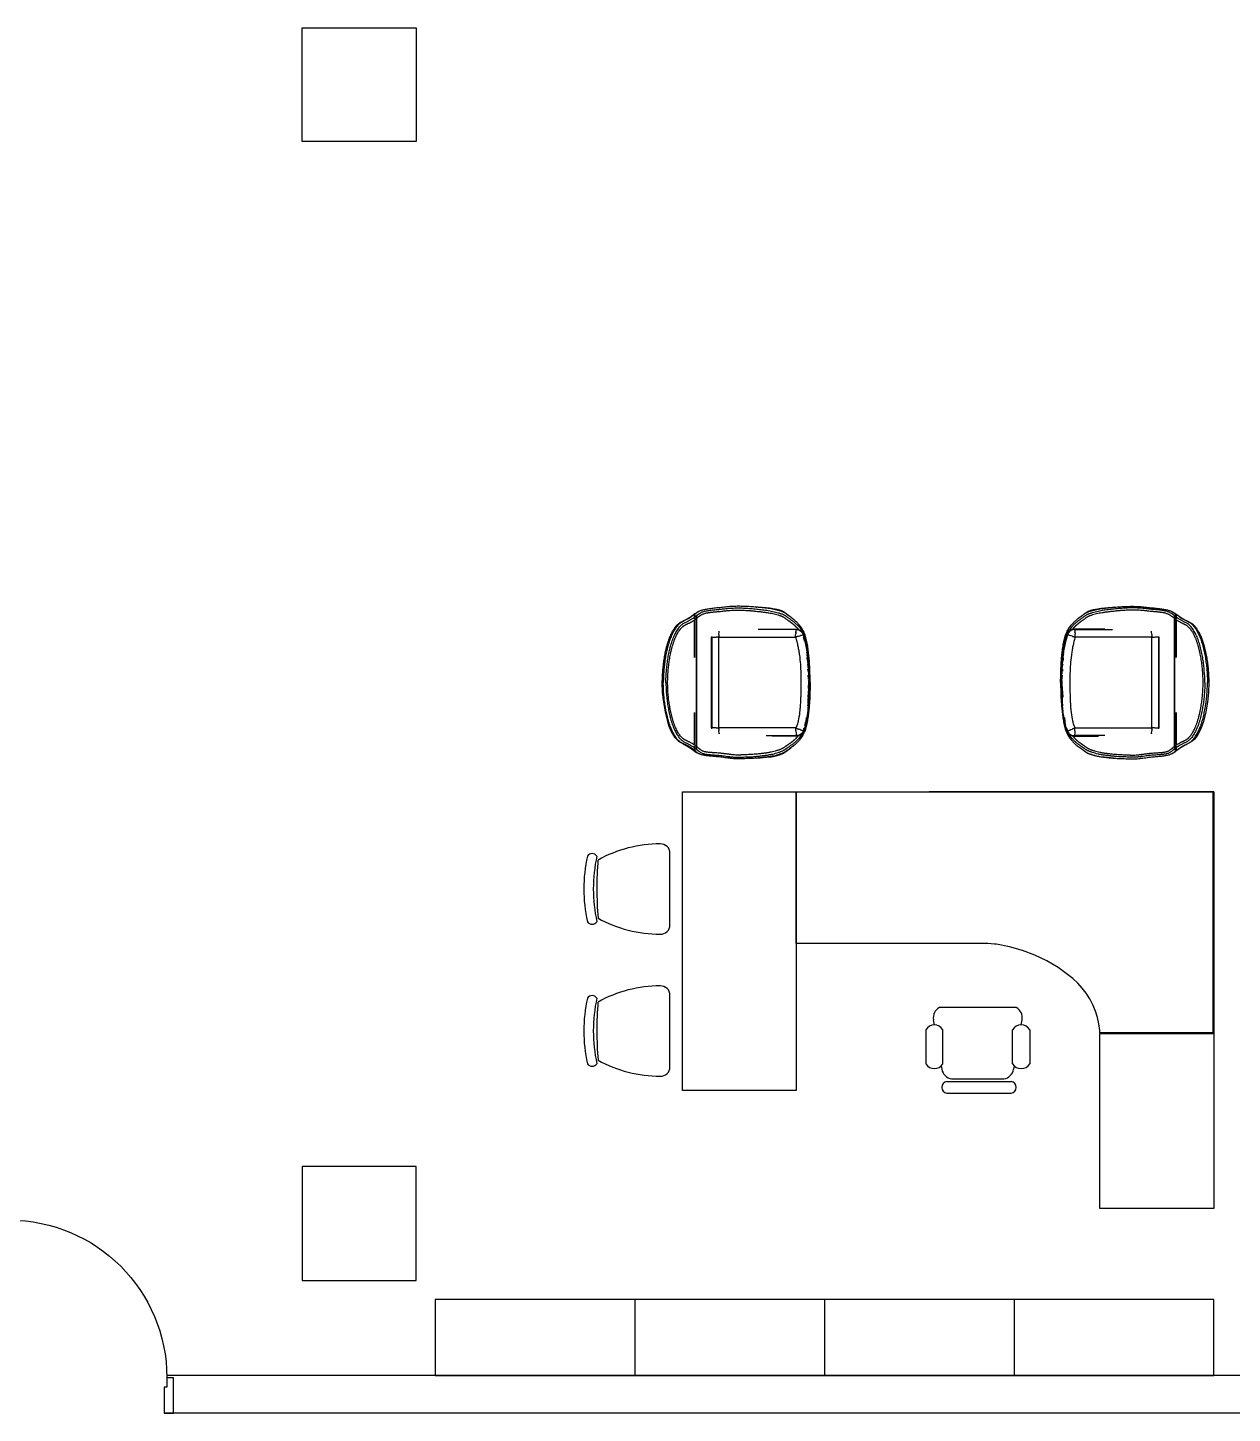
# Model space of a CAD drawing. Header units: inches. Extents: x 13.1 to 42, y 9.4 to 31.7.
# Drawn here: x 32.21 to 38.55, y 16.51 to 23.81 of the extents above; entities that cross this region are included whole.
import ezdxf

# ---------------------------------------------------------------- set-up
doc = ezdxf.new("R2010")
doc.units = ezdxf.units.IN
doc.header["$MEASUREMENT"] = 0
for name, color, linetype, lineweight in [('COLUMN', 7, 'Continuous', 25), ('I-FURN', 30, 'Continuous', 5), ('WALL', 4, 'Continuous', 30)]:
    doc.layers.add(name, color=color, linetype=linetype, lineweight=lineweight)
for name, color, linetype in [('DW', 5, 'Continuous'), ('furniture', 7, 'Continuous'), ('rasha door', 34, 'Continuous')]:
    doc.layers.add(name, color=color, linetype=linetype)
doc.layers.get('I-FURN').off()
doc.styles.add('ATTR', font='romans.shx', dxfattribs={"width": 0.8, "height": 0.72})

# ---------------------------------------------------------------- blocks, each defined once
blk = doc.blocks.new('D90-10')
at = {"layer": 'rasha door'}
for points in [[(-100, 0), (-100, -35), (-50, -35), (-50, -50), (87.5, -50), (87.5, 0)], [(-100, -85), (-930, -85), (-930, -35), (-100, -35)], [(-100, -900), (-100, -865), (-50, -865), (-50, -850), (87.5, -850), (87.5, -900)]]:
    blk.add_lwpolyline(points, close=True, dxfattribs=at)
blk.add_arc((-100, -35), 830, 180, 270, dxfattribs=at)
blk = doc.blocks.new('shefat')
at = {"layer": 'furniture'}
for p, q in [((5090.71, -1966.57, 1.4), (5090.71, -2116.57, 1.4)), ((5090.71, -1966.57, 1.4), (5233.21, -1966.57, 1.4)), ((5090.71, -2246.57, 1.4), (5090.71, -1967.07, 1.4)), ((5090.71, -1967.07, 1.4), (5217.71, -1967.07, 1.4)), ((5217.71, -1967.07, 1.4), (5217.71, -2026.59, 1.4)), ((5218.19, -1966.59, 1.4), (5310.3, -1966.59, 1.4)), ((5218.19, -2026.59, 1.4), (5218.19, -1966.59, 1.4)), ((5310.3, -1966.59, 1.4), (5310.3, -2026.59, 1.4)), ((5398.21, -1966.57, 1.4), (5358.21, -1966.57, 1.4)), ((5398.21, -1966.57, 1.4), (5358.21, -1966.57, 1.4)), ((5358.21, -1966.57, 1.4), (5358.21, -2376.84, 1.4)), ((5398.21, -1966.57, 1.4), (5398.21, -2376.84, 1.4)), ((5398.21, -2376.84, 1.4), (5398.21, -1966.57, 1.4)), ((5206.27, -2028.92, 1.4), (5203.02, -2030.25, 1.4)), ((5209.62, -2027.87, 1.4), (5206.27, -2028.92, 1.4)), ((5213.05, -2027.12, 1.4), (5209.62, -2027.87, 1.4)), ((5216.53, -2026.67, 1.4), (5213.05, -2027.12, 1.4)), ((5217.71, -2026.59, 1.4), (5216.53, -2026.67, 1.4)), ((5310.3, -2026.59, 1.4), (5218.19, -2026.59, 1.4)), ((5194.15, -2035.88, 1.4), (5191.55, -2038.25, 1.4)), ((5196.94, -2033.75, 1.4), (5194.15, -2035.88, 1.4)), ((5199.9, -2031.87, 1.4), (5196.94, -2033.75, 1.4)), ((5203.02, -2030.25, 1.4), (5199.9, -2031.87, 1.4)), ((5187.5, -2042.88, 1.4), (5183.42, -2048.57, 1.4)), ((5189.18, -2040.83, 1.4), (5187.5, -2042.88, 1.4)), ((5191.55, -2038.25, 1.4), (5189.18, -2040.83, 1.4)), ((5183.42, -2048.57, 1.4), (5179.84, -2054.58, 1.4)), ((5179.84, -2054.58, 1.4), (5176.8, -2060.89, 1.4)), ((5176.8, -2060.89, 1.4), (5174.32, -2067.44, 1.4)), ((5216.11, -2063.56, 1.4), (5234.11, -2063.56, 1.4)), ((5174.32, -2067.44, 1.4), (5172.42, -2074.18, 1.4)), ((5204.48, -2070.74, 1.4), (5204.48, -2111.14, 1.4)), ((5213.61, -2068.06, 1.4), (5210.84, -2067.61, 1.4)), ((5234.11, -2072.56, 1.4), (5216.11, -2072.56, 1.4)), ((5235.17, -2071.7, 1.4), (5236.98, -2072.02, 1.4)), ((5358.21, -2071.7, 1.4), (5398.21, -2071.7, 1.4)), ((5172.42, -2074.18, 1.4), (5171.12, -2081.05, 1.4)), ((5241.98, -2104.7, 1.4), (5241.98, -2077.17, 1.4)), ((5243.48, -2107.28, 1.4), (5243.48, -2073.31, 1.4)), ((5249.48, -2107.28, 1.4), (5249.48, -2073.31, 1.4)), ((5170.98, -2082.14, 1.4), (5170.72, -2085.63, 1.4)), ((5170.72, -2085.63, 1.4), (5170.72, -2186.57, 1.4)), ((5171.12, -2081.05, 1.4), (5170.98, -2082.14, 1.4)), ((5234.11, -2109.31, 1.4), (5216.11, -2109.31, 1.4)), ((5213.61, -2113.81, 1.4), (5210.84, -2114.26, 1.4)), ((5235.17, -2110.18, 1.4), (5236.98, -2109.85, 1.4)), ((5216.11, -2118.31, 1.4), (5234.11, -2118.31, 1.4)), ((5358.21, -2171.7, 1.4), (5398.21, -2171.7, 1.4)), ((5170.72, -2186.57, 1.4), (5090.71, -2186.57, 1.4)), ((5090.71, -2186.57, 1.4), (5248.21, -2186.57, 1.4)), ((5248.21, -2186.57, 1.4), (5248.21, -2246.57, 1.4)), ((5248.21, -2246.57, 1.4), (5090.71, -2246.57, 1.4)), ((5160.85, -2253.12, 1.4), (5123.17, -2253.12, 1.4)), ((5235.67, -2253.12, 1.4), (5197.99, -2253.12, 1.4)), ((5358.21, -2271.7, 1.4), (5398.21, -2271.7, 1.4)), ((5358.21, -2376.84, 1.4), (5398.21, -2376.84, 1.4))]:
    blk.add_line(p, q, dxfattribs=at)
for centre, radius, start, end in [((5218.91, -2068.06, 1.4), 5.3, 121.8879, 238.1121), ((5231.31, -2068.06, 1.4), 5.3, 301.89533, 58.1047), ((5209.68, -2073.29, 1.4), 5.8, 78.4473, 153.8516), ((5235.97, -2078, 1.4), 6.07, 7.92188, 80.4409), ((5246.48, -2073.77, 1.4), 3.04, 8.77222, 171.2278), ((5218.91, -2113.81, 1.4), 5.3, 121.8879, 238.1121), ((5231.31, -2113.81, 1.4), 5.3, 301.89533, 58.1047), ((5235.97, -2103.87, 1.4), 6.07, 279.55985, 352.07782), ((5246.48, -2106.81, 1.4), 3.04, 188.7714, 351.22861), ((5209.68, -2108.58, 1.4), 5.8, 206.1484, 281.55275), ((5123.11, -2258.01, 1.4), 4.89, 89.252, 182.18676), ((5160.91, -2258.01, 1.4), 4.89, 357.8136, 90.748), ((5197.93, -2258.01, 1.4), 4.89, 89.252, 182.18676), ((5235.73, -2258.01, 1.4), 4.89, 357.8136, 90.748), ((5185.41, -2258.34, 1.4), 67.19, 179.8781, 209.10602), ((5098.6, -2258.34, 1.4), 67.19, 330.9069, 0.1216), ((5260.23, -2258.34, 1.4), 67.19, 179.8781, 209.10602), ((5173.43, -2258.34, 1.4), 67.19, 330.9069, 0.1216), ((5126.37, -2294.13, 1.4), 3.03, 124.2902, 235.70977), ((5141.93, -2213.08, 1.4), 80.43, 257.60212, 282.3979), ((5141.93, -2102.06, 1.4), 189.58, 265.39395, 274.65475), ((5157.5, -2294.13, 1.4), 3.03, 304.2916, 55.7084), ((5201.19, -2294.13, 1.4), 3.03, 124.2902, 235.70977), ((5216.75, -2213.08, 1.4), 80.43, 257.60212, 282.3979), ((5216.75, -2102.06, 1.4), 189.58, 265.39395, 274.65475), ((5232.32, -2294.13, 1.4), 3.03, 304.2916, 55.7084), ((5141.93, -2218.08, 1.4), 80.43, 257.60212, 282.3979), ((5216.75, -2218.08, 1.4), 80.43, 257.60212, 282.3979)]:
    blk.add_arc(centre, radius, start, end, dxfattribs=at)
at = {"layer": 'furniture', "style": 'ATTR', "width": 0.8, "flags": 9}
for p, height, rotation in [((5249.48, -2090.29, 1.4), 0.011, 270), ((5142.01, -2272.32, 1.4), 0.0104, 180), ((5216.83, -2272.32, 1.4), 0.0104, 180)]:
    blk.add_attdef('ESTCODE', p, '', height=height, rotation=rotation, dxfattribs=at)
blk = doc.blocks.new('Icons-of-Denmark_Smile-Lounge-High-back-Wood-legs - Default-V135-L01 Furniture Layout')
at = {"layer": 'furniture'}
for p, q in [((12.5, 448.9), (64.5, 447.1)), ((64.5, 447.1), (116.3, 441.7)), ((116.3, 441.7), (167.6, 432.9)), ((167.6, 432.9), (217.9, 420.5)), ((217.9, 420.5), (241.7, 412.5)), ((241.7, 412.5), (263.7, 403.3)), ((263.7, 403.3), (283.2, 393.1)), ((283.2, 393.1), (300, 382.4)), ((300, 382.4), (313.3, 371.4)), ((313.3, 371.4), (322.7, 360.6)), ((322.7, 360.6), (334.2, 339.7)), ((334.2, 339.7), (356.4, 299.8)), ((356.4, 299.8), (381.1, 266.7)), ((-361.4, 254.6), (-357, 263.4)), ((-332.1, 277.2), (-343.4, 277.2)), ((-343.4, 277.2), (-332.1, 277.2)), ((-343.4, 267.9), (-332.1, 267.9)), ((-332.1, 267.9), (-343.4, 267.9)), ((-323.1, 277.2), (-332.1, 277.2)), ((-332.1, 277.2), (-323.1, 277.2)), ((-332.1, 267.9), (-323.1, 267.9)), ((-323.1, 267.9), (-332.1, 267.9)), ((-323.1, 267.9), (-319.9, 267.9)), ((-319.9, 267.9), (-323.1, 267.9)), ((-319.9, 267.9), (-315.9, 267.9)), ((-315.9, 267.9), (-319.9, 267.9)), ((-310, 277.2), (-315.9, 277.2)), ((-315.9, 277.2), (-310, 277.2)), ((-315.9, 267.9), (-310, 267.9)), ((-310, 267.9), (-315.9, 267.9)), ((-277.1, 277.2), (-310, 277.2)), ((-310, 277.2), (-277.1, 277.2)), ((-310, 267.9), (-277.1, 267.9)), ((-277.1, 267.9), (-310, 267.9)), ((-242.3, 277.2), (-277.1, 277.2)), ((-277.1, 277.2), (-242.3, 277.2)), ((-277.1, 267.9), (-242.3, 267.9)), ((-242.3, 267.9), (-277.1, 267.9)), ((-203.4, 277.2), (-242.3, 277.2)), ((-242.3, 277.2), (-203.4, 277.2)), ((-242.3, 267.9), (-203.4, 267.9)), ((-203.4, 267.9), (-242.3, 267.9)), ((-159.9, 277.2), (-203.4, 277.2)), ((-203.4, 277.2), (-159.9, 277.2)), ((-203.4, 267.9), (-159.9, 267.9)), ((-159.9, 267.9), (-203.4, 267.9)), ((-136.4, 277.2), (-159.9, 277.2)), ((-159.9, 277.2), (-136.4, 277.2)), ((-159.9, 267.9), (-136.4, 267.9)), ((-136.4, 267.9), (-159.9, 267.9)), ((-119.1, 277.2), (-136.4, 277.2)), ((-136.4, 277.2), (-119.1, 277.2)), ((-136.4, 267.9), (-111.5, 267.9)), ((-111.5, 267.9), (-136.4, 267.9)), ((-111.5, 267.9), (-84.3, 267.9)), ((-84.3, 267.9), (-111.5, 267.9)), ((-84.3, 267.9), (-54.1, 267.9)), ((-54.1, 267.9), (-84.3, 267.9)), ((-54.1, 267.9), (-21.6, 267.9)), ((-21.6, 267.9), (-54.1, 267.9)), ((-21.6, 267.9), (11.7, 267.9)), ((11.7, 267.9), (-21.6, 267.9)), ((11.7, 267.9), (44.7, 267.9)), ((44.7, 267.9), (11.7, 267.9)), ((44.7, 267.9), (76.5, 267.9)), ((76.5, 267.9), (44.7, 267.9)), ((76.5, 267.9), (106.7, 267.9)), ((106.7, 267.9), (76.5, 267.9)), ((106.7, 267.9), (134.8, 267.9)), ((134.8, 267.9), (106.7, 267.9)), ((134.8, 267.9), (160.5, 267.9)), ((160.5, 267.9), (134.8, 267.9)), ((160.5, 267.9), (184, 267.9)), ((184, 267.9), (160.5, 267.9)), ((184, 277.2), (169.8, 277.2)), ((169.8, 277.2), (184, 277.2)), ((227.7, 277.2), (184, 277.2)), ((184, 277.2), (227.7, 277.2)), ((184, 267.9), (227.7, 267.9)), ((227.7, 267.9), (184, 267.9)), ((267.6, 277.2), (227.7, 277.2)), ((227.7, 277.2), (267.6, 277.2)), ((227.7, 267.9), (267.6, 267.9)), ((267.6, 267.9), (227.7, 267.9)), ((302.5, 277.2), (267.6, 277.2)), ((267.6, 277.2), (302.5, 277.2)), ((267.6, 267.9), (302.5, 267.9)), ((302.5, 267.9), (267.6, 267.9)), ((334.6, 277.2), (302.5, 277.2)), ((302.5, 277.2), (334.6, 277.2)), ((302.5, 267.9), (334.6, 267.9)), ((334.6, 267.9), (302.5, 267.9)), ((337.3, 277.2), (334.6, 277.2)), ((334.6, 277.2), (337.3, 277.2)), ((334.6, 267.9), (337.3, 267.9)), ((337.3, 267.9), (334.6, 267.9)), ((339.6, 277.2), (337.3, 277.2)), ((337.3, 277.2), (339.6, 277.2)), ((337.3, 267.9), (341.3, 267.9)), ((341.3, 267.9), (337.3, 267.9)), ((341.3, 267.9), (348.4, 267.9)), ((348.4, 267.9), (341.3, 267.9)), ((356.5, 277.2), (348.4, 277.2)), ((348.4, 277.2), (356.5, 277.2)), ((348.4, 267.9), (356.5, 267.9)), ((356.5, 267.9), (348.4, 267.9)), ((368.1, 277.2), (356.5, 277.2)), ((356.5, 277.2), (368.1, 277.2)), ((356.5, 267.9), (368.1, 267.9)), ((368.1, 267.9), (356.5, 267.9)), ((381.1, 266.7), (386.3, 256.7)), ((384.6, 260.2), (388.6, 252)), ((-254.3, 148), (-258.1, 147.7)), ((-241.3, 148.7), (-254.3, 148)), ((-226, 149), (-231.9, 148.9)), ((252.1, 187.6), (-226, 187.6)), ((-226, 185.4), (-226, 187.6)), ((252.1, 185.8), (-226, 185.8)), ((-157.7, 149), (-226, 149)), ((-226, 149), (-226, 81.6)), ((-89.4, 149), (-157.7, 149)), ((-21.1, 149), (-89.4, 149)), ((47.2, 149), (-21.1, 149)), ((115.5, 149), (47.2, 149)), ((183.8, 149), (115.5, 149)), ((252.1, 149), (183.8, 149)), ((252.1, 185.4), (252.1, 186.3)), ((257.9, 148.9), (252.1, 149)), ((252.1, 81.4), (252.1, 149)), ((280.3, 148), (267.4, 148.7)), ((283.2, 147.8), (280.4, 148)), ((-226, 81.6), (-226, 14.2)), ((252.1, 13.8), (252.1, 81.4)), ((-226, 14.2), (-226, -53.1)), ((252.1, -53.8), (252.1, 13.8)), ((-384.2, -49.5), (-384.1, -51.1)), ((-226, -53.1), (-226, -120.5)), ((252.1, -121.4), (252.1, -53.8)), ((410.7, -50.8), (406.5, -102)), ((410.1, -59.3), (410.2, -57.7)), ((-268.4, -99.3), (-268.4, -258.8)), ((-226, -120.5), (-226, -187.9)), ((252.1, -189), (252.1, -121.4)), ((294.5, -260.2), (294.5, -132.1)), ((403.6, -127.5), (398.7, -152.2)), ((406.5, -102), (403.6, -127.5)), ((-226, -187.9), (-226, -255.2)), ((252.1, -256.6), (252.1, -189)), ((370.1, -211.4), (356.8, -230)), ((384.6, -191.8), (370.1, -211.4)), ((388.6, -184.4), (384.6, -191.8)), ((392.3, -174.8), (388.6, -184.4)), ((398.7, -152.2), (392.3, -174.8)), ((-329.3, -233.2), (-322.8, -241.5)), ((-268.4, -258.8), (-267.6, -267)), ((-267.6, -267), (-265.2, -274.9)), ((-266, -258.3), (-266, -258.8)), ((-266, -258.3), (-264.8, -268)), ((-265.2, -274.9), (-261.3, -282.1)), ((-264.8, -268), (-261.2, -277.2)), ((-263, -257.1), (-254.4, -256.1)), ((-261.2, -278.2), (-262.3, -276.1)), ((-261.3, -282.1), (-256.1, -288.5)), ((-261.2, -277.2), (-255.4, -285.4)), ((-259.6, -280.9), (-261.2, -278.2)), ((-255.4, -286.3), (-257.7, -283.6)), ((-256.1, -288.5), (-249.7, -293.8)), ((-255.4, -285.4), (-247.7, -291.8)), ((-247.7, -292.7), (-255.4, -286.3)), ((-254.4, -256.1), (-241.4, -255.5)), ((-247.7, -291.8), (-239, -296)), ((267.4, -256.9), (280.4, -257.5)), ((268, -296.3), (279.7, -288.6)), ((273.7, -296.5), (280.4, -291.6)), ((280.4, -257.5), (289, -258.5)), ((280.4, -291.6), (286, -285.6)), ((280.7, -287.6), (289.1, -274.8)), ((281.7, -287.5), (280.7, -288.6)), ((286, -285.6), (290.3, -278.5)), ((289.1, -274.8), (292.1, -259.7)), ((290.3, -278.5), (293.1, -270.8)), ((292.1, -260.2), (292.1, -259.7)), ((293.1, -270.8), (294.2, -264.8)), ((294.2, -264.8), (294.5, -260.2)), ((346, -244.4), (352.1, -236.5)), ((356.8, -230), (354.8, -232.3)), ((-249.7, -293.8), (-242.5, -297.7)), ((-239, -297), (-247.7, -292.7)), ((-242.5, -297.7), (-226.7, -302.7)), ((-200.1, -306.9), (-239, -296.5)), ((-239, -296.5), (-194, -308.2)), ((-226.4, -301), (-238.9, -297.1)), ((-233.7, -295), (-237.8, -293.6)), ((-215.2, -300.9), (-226.8, -297.2)), ((-226.7, -302.7), (-183.5, -312.8)), ((-156.9, -315.8), (-226.4, -301)), ((-205.8, -302.7), (-215.2, -300.9)), ((-196.5, -307.7), (-200.1, -306.9)), ((-194, -308.2), (-153.5, -315.7)), ((-160.5, -314.6), (-192.2, -308.6)), ((-183.5, -312.8), (-116, -323.1)), ((-153, -315.8), (-160.5, -314.6)), ((-2.3, -327), (-156.9, -315.8)), ((-153.1, -315.8), (-148, -316.6)), ((-148, -316.6), (-119.9, -320.3)), ((-144.6, -314.7), (-147.8, -314.1)), ((-141.8, -314.9), (-144.6, -314.7)), ((-120.5, -320.2), (-143.4, -317.2)), ((-128.6, -315.7), (-135.7, -315.2)), ((-117.9, -320.5), (-109.8, -321.4)), ((-102.7, -317.3), (-117.6, -316.4)), ((-109.8, -321.4), (-116.2, -320.7)), ((-116, -323.1), (-42.5, -328.1)), ((-109.8, -321.4), (-101.6, -322.2)), ((-94.7, -322.8), (-55.2, -325.3)), ((-80.4, -323.9), (-92.2, -323)), ((-78.7, -318.8), (-81.8, -318.6)), ((-64.5, -324.8), (-80.4, -323.9)), ((-48, -320.7), (-57.7, -320.1)), ((-55.2, -325.3), (-8.9, -326.4)), ((-40.1, -325.8), (-47.3, -325.6)), ((-42.5, -328.1), (46.7, -328.5)), ((-16.6, -326.3), (-40.1, -325.8)), ((-7.8, -323.2), (-25.4, -322.1)), ((-8.9, -326.4), (41.3, -326.2)), ((-5, -323.4), (-6.5, -323.3)), ((-2.3, -326.5), (-6.1, -326.4)), ((-2.3, -327), (89.2, -319.7)), ((-2.3, -326.5), (26.8, -326.3)), ((-2.3, -326.9), (-2.3, -326.5)), ((5.4, -324.1), (2.7, -323.9)), ((44, -323.3), (5.4, -324.1)), ((27.6, -326.3), (29.7, -326.3)), ((41.3, -326.2), (84.8, -325.3)), ((41.9, -326.2), (48.6, -326.1)), ((46.7, -328.5), (191.6, -319.7)), ((48.6, -326.1), (66.9, -325.8)), ((112.5, -321.9), (76.6, -322.6)), ((84.8, -325.3), (112.3, -324.3)), ((87.1, -325.3), (90.4, -325.2)), ((90.4, -325.2), (112.5, -324.3)), ((123.8, -321.1), (112.5, -321.9)), ((114.8, -324.2), (119.4, -323.9)), ((115, -324.2), (131.4, -323.3)), ((134.8, -320.3), (127.2, -320.8)), ((131.4, -323.3), (158.1, -321.3)), ((132.1, -323.2), (135.7, -323)), ((135.7, -323), (146.6, -322.2)), ((149.3, -322), (165, -320.6)), ((158.4, -321.3), (164.9, -320.6)), ((169.7, -320.1), (174.4, -319.6)), ((169.9, -320.1), (177.7, -319.2)), ((178.9, -319.1), (194.1, -316.9)), ((179.2, -319), (180.6, -318.8)), ((180.6, -318.8), (222.1, -311.5)), ((191.6, -319.7), (245.2, -307.7)), ((196.5, -311.1), (239.2, -307.6)), ((202, -312.6), (197.5, -313.3)), ((213.9, -310.6), (206.6, -311.8)), ((207.8, -314.5), (223.7, -311.2)), ((238.8, -304), (220.1, -309.5)), ((224.3, -311), (232.9, -308.8)), ((225.1, -310.8), (233.3, -308.7)), ((239.2, -307.6), (267.9, -297.4)), ((245.2, -307.7), (265.1, -300.6)), ((256.9, -298.7), (251.4, -300.3)), ((257.1, -301.1), (265.8, -297.7)), ((257.3, -301.1), (265.8, -297.7)), ((267.3, -294.2), (258.9, -297.9)), ((265.1, -300.6), (273.7, -296.5))]:
    blk.add_line(p, q, dxfattribs=at)
for centre, major_axis, ratio, start_param, end_param in [((-226, 145.9), (-40, 0), 0.996996, 4.712389, 4.826445), ((252.1, 145.9), (40, 0), 0.996996, 1.45674, 1.570796), ((-266, -258.8), (2.35, 0), 0.077447, 1.570796, 3.141593), ((-266, -258.8), (2.35, 0), 0.077447, 3.534292, 4.712389), ((252.1, -260.2), (40, 0), 0.996996, 5.602588, 5.809114), ((252.1, -260.2), (40, 0), 0.996996, 5.602588, 5.809114), ((252.1, -260.2), (-40, 0), 0.996996, 2.978645, 3.141593), ((252.1, -260.2), (40, 0), 0.996996, 6.120238, 6.283185), ((292.1, -260.2), (-2.35, 0), 0.077447, 3.534292, 4.712389), ((-226, -258.8), (40, 0), 0.996996, 4.256785, 4.383436), ((-226, -258.8), (40, 0), 0.996996, 4.256785, 4.383436), ((13.6, -30.9), (-679.5, 0.8), 0.439049, 1.568338, 1.570697), ((252.1, -260.2), (40, 0), 0.996996, 5.153052, 5.215481), ((252.1, -260.2), (40, 0), 0.996996, 5.153052, 5.215481)]:
    blk.add_ellipse(centre, major_axis=major_axis, ratio=ratio, start_param=start_param, end_param=end_param, dxfattribs=at)
for points, knots in [([(13.2, -331.5), (2.8, -331.5), (-17.9, -331.3), (-48.9, -330.6), (-79.9, -329.1), (-110.8, -327), (-141.6, -324), (-167.1, -320.7), (-187.4, -317.5), (-202.4, -314.8), (-217.2, -311.6), (-231.7, -307.6), (-245.5, -302.6), (-258.3, -296.8), (-270, -290.2), (-283.8, -281), (-297.5, -269.3), (-308, -258.4), (-315.1, -250.6), (-320.1, -244.9), (-324.6, -239.2), (-328.8, -233.5), (-333, -227.8), (-336.3, -223), (-339, -219.1), (-341.1, -216.3), (-343.2, -213.5), (-346, -209.9), (-349, -206.1), (-352.1, -201.7), (-354.5, -197.9), (-357, -193.4), (-359.3, -188.1), (-361.5, -182.3), (-364.3, -173.9), (-367.6, -162.3), (-371.3, -147.7), (-374.3, -132.7), (-376.7, -117.6), (-378.8, -102.4), (-380.6, -86.9), (-382.3, -71.2), (-383.7, -55.5), (-385, -40.1), (-386.2, -24.7), (-387.3, -9.2), (-388.3, 11.4), (-388.9, 32.1), (-388.9, 52.7), (-388.4, 73.4), (-387.1, 94), (-385.3, 114.5), (-383.5, 129.8), (-381.6, 144.9), (-380.1, 159.4), (-378.7, 173.5), (-377.3, 186.9), (-375.6, 199.5), (-373.8, 211.1), (-371.8, 221.7), (-369.7, 231.2), (-367.4, 239.7), (-364.8, 247.3), (-361.8, 254), (-357.5, 262.1), (-351.5, 271), (-345.2, 279.1), (-340.1, 285.7), (-335, 292.5), (-330.2, 299.7), (-325.5, 307.5), (-322.1, 313.6), (-318.7, 319.8), (-315.4, 326.1), (-312.2, 332.4), (-309.1, 338.5), (-306.1, 344.6), (-303.1, 349.8), (-300, 354.1), (-296.4, 358.4), (-291.1, 363.9), (-283.4, 370.6), (-271.6, 379.3), (-257.6, 387.8), (-241.7, 395.8), (-229, 401.4), (-215.5, 406.7), (-201.2, 411.5), (-186.5, 415.9), (-166.8, 421.2), (-141.6, 426.9), (-111.1, 432.3), (-80.4, 436.5), (-49.5, 439.6), (-18.6, 441.5), (2.1, 441.9), (12.5, 441.9)], [0, 0, 0, 0, 0.018519, 0.037037, 0.055556, 0.074074, 0.092593, 0.111111, 0.12037, 0.12963, 0.138889, 0.148148, 0.157407, 0.166667, 0.175926, 0.185185, 0.203704, 0.222222, 0.231481, 0.240741, 0.25, 0.259259, 0.268519, 0.277778, 0.282407, 0.287037, 0.291667, 0.296296, 0.305556, 0.310185, 0.314815, 0.319444, 0.324074, 0.328704, 0.333333, 0.342593, 0.351852, 0.361111, 0.37037, 0.37963, 0.388889, 0.398148, 0.407407, 0.416667, 0.425926, 0.435185, 0.444444, 0.462963, 0.472222, 0.481481, 0.5, 0.509259, 0.518519, 0.527778, 0.537037, 0.546296, 0.555556, 0.564815, 0.574074, 0.583333, 0.592593, 0.601852, 0.611111, 0.62037, 0.62963, 0.648148, 0.666667, 0.675926, 0.685185, 0.703704, 0.712963, 0.722222, 0.731481, 0.740741, 0.75, 0.759259, 0.768519, 0.777778, 0.782407, 0.787037, 0.796296, 0.805556, 0.814815, 0.833333, 0.842593, 0.851852, 0.861111, 0.87037, 0.87963, 0.888889, 0.907407, 0.925926, 0.944444, 0.962963, 0.981481, 1, 1, 1, 1]), ([(-359.8, 257.3), (-358.9, 259.6), (-356.9, 263.9), (-352.5, 271.7), (-346.7, 280.5), (-340.6, 288.7), (-335.7, 295.2), (-332.1, 300.3), (-328.5, 305.6), (-323.8, 313), (-319.4, 320.9), (-315, 329), (-311.8, 335.2), (-309.2, 340.3), (-307.3, 343.9), (-306.3, 345.9), (-305.5, 347.5), (-304.7, 349), (-303.7, 351), (-302.4, 353.5), (-301, 356), (-299.8, 358.1), (-298.7, 359.6), (-297.5, 361.2), (-295.9, 363.3), (-293.7, 366), (-290.8, 369.2), (-287.5, 372.4), (-283.9, 375.6), (-279.9, 378.9), (-275.6, 382.2), (-271.1, 385.4), (-266.3, 388.5), (-261.2, 391.7), (-255.8, 394.8), (-248.4, 398.8), (-238.5, 403.6), (-228, 408.3), (-219.2, 411.7), (-212.3, 414.2), (-205.3, 416.7), (-198.3, 419), (-191.1, 421.2), (-183.9, 423.2), (-176.5, 425.2), (-169.1, 427.1), (-161.8, 428.9), (-154.3, 430.6), (-146.9, 432.3), (-136.9, 434.3), (-124.4, 436.7), (-104.3, 440.1), (-79.1, 443.5), (-48.7, 446.6), (-18.1, 448.4), (2.3, 448.9), (12.5, 448.9)], [0.6181818, 0.6181818, 0.6181818, 0.6181818, 0.6272727, 0.6363636, 0.6545455, 0.6727273, 0.6818182, 0.6909091, 0.7, 0.7090909, 0.7272727, 0.7363636, 0.7454545, 0.7545455, 0.7590909, 0.7613636, 0.7636364, 0.7659091, 0.7681818, 0.7727273, 0.7772727, 0.7795455, 0.7818182, 0.7840909, 0.7863636, 0.7909091, 0.7954545, 0.8, 0.8045455, 0.8090909, 0.8136364, 0.8181818, 0.8227273, 0.8272727, 0.8318182, 0.8363636, 0.8454545, 0.8545455, 0.8590909, 0.8636364, 0.8681818, 0.8727273, 0.8772727, 0.8818182, 0.8863636, 0.8909091, 0.8954545, 0.9, 0.9045455, 0.9090909, 0.9181818, 0.9272727, 0.9454545, 0.9636364, 0.9818182, 1, 1, 1, 1]), ([(18.4, -331.5), (38.6, -331.5), (69, -330.9), (109.4, -329), (139.6, -326.7), (164.7, -324), (184.7, -321.5), (199.6, -319.4), (214.5, -317.2), (234.2, -313.7), (258.2, -307.7), (280.1, -298.6), (295.3, -290.1), (305.3, -283.3), (314.2, -276.4), (322, -269.7), (328.8, -263.2), (334.9, -257.1), (340.3, -251.3), (346.7, -243.8), (352.1, -236), (357.2, -228.6), (361, -223.3), (364.8, -217.9), (368.8, -212.3), (372.3, -207.5), (375.4, -203.7), (377.8, -200.5), (380.3, -196.6), (382.8, -191.9), (385.2, -186.5), (387.5, -180.6), (389.7, -174.4), (392.7, -165.6), (396.1, -153.8), (399.2, -141.8), (401.3, -132), (402.7, -124.4), (403.9, -116.8), (404.9, -109.4), (405.7, -101.9), (406.5, -94.3), (407.3, -86.7), (408.1, -79.2), (408.9, -71.7), (409.9, -61.6), (411, -49), (412.2, -33.9), (413, -18.9), (413.4, -3.9), (413.8, 11.6), (414.3, 26.8), (415, 41.7), (415, 56.9), (413.9, 72.1), (412.5, 84.8), (411.3, 94.9), (410.1, 104.8), (408.6, 117.2), (406.7, 132.1), (404.7, 146.7), (403.3, 160.9), (402.2, 174.6), (401.1, 187.8), (400, 198.3), (399.2, 206.3), (398.5, 212), (397.7, 217.5), (396.6, 224.5), (395.2, 232.6), (393.1, 241), (390.5, 248.2), (387.4, 254.6), (384.1, 260.2), (379.4, 266.9), (373.2, 274.6), (365.4, 283.7), (358, 293.7), (351.1, 305), (344.4, 317.1), (338.3, 329.6), (333.6, 339.8), (329, 348), (324.7, 354.2), (319.3, 360.5), (312.5, 367), (304.5, 373.4), (295.3, 379.8), (285.1, 386), (274, 392), (262, 397.7), (249.2, 403.2), (238, 407.4), (228.8, 410.5), (219.5, 413.5), (207.4, 417), (192.8, 420.7), (178, 424.1), (158.3, 428.1), (133.4, 432.6), (103.3, 436.8), (73.1, 439.7), (42.8, 441.5), (22.6, 441.9), (12.5, 441.9)], [0, 0, 0, 0, 0.036364, 0.054545, 0.072727, 0.090909, 0.1, 0.109091, 0.118182, 0.127273, 0.145455, 0.163636, 0.172727, 0.181818, 0.190909, 0.2, 0.209091, 0.218182, 0.227273, 0.236364, 0.254545, 0.263636, 0.272727, 0.281818, 0.290909, 0.3, 0.304545, 0.309091, 0.313636, 0.318182, 0.322727, 0.327273, 0.331818, 0.336364, 0.345455, 0.354545, 0.359091, 0.363636, 0.368182, 0.372727, 0.377273, 0.381818, 0.386364, 0.390909, 0.395455, 0.4, 0.409091, 0.418182, 0.427273, 0.436364, 0.445455, 0.454545, 0.463636, 0.472727, 0.481818, 0.490909, 0.495455, 0.5, 0.509091, 0.518182, 0.527273, 0.536364, 0.545455, 0.554545, 0.563636, 0.568182, 0.572727, 0.577273, 0.581818, 0.590909, 0.6, 0.609091, 0.618182, 0.627273, 0.636364, 0.654545, 0.672727, 0.690909, 0.709091, 0.727273, 0.745455, 0.763636, 0.772727, 0.781818, 0.790909, 0.8, 0.809091, 0.818182, 0.827273, 0.836364, 0.845455, 0.854545, 0.863636, 0.868182, 0.872727, 0.881818, 0.890909, 0.9, 0.909091, 0.927273, 0.945455, 0.963636, 0.981818, 1, 1, 1, 1]), ([(12.5, 428), (-8.1, 428), (-39, 426.7), (-80, 422.6), (-110.6, 418.4), (-135.9, 413.8), (-156, 409.5), (-171, 405.8), (-185.7, 401.9), (-200.3, 397.4), (-214.4, 392.5), (-227.6, 387.2), (-240.2, 381.5), (-251.8, 375.5), (-262.5, 369.2), (-272.1, 362.8), (-280.5, 356.2), (-287.8, 349.6), (-292.7, 344.2), (-295.9, 339.9), (-298.6, 335.7), (-301.4, 330.6), (-304.3, 324.6), (-307.4, 318.4), (-310.6, 312.3), (-313.9, 306), (-317.3, 299.8), (-320.8, 293.8), (-324.4, 287.9), (-328.1, 282.4), (-333.2, 275.5), (-339.9, 267), (-347.5, 257.3), (-353.6, 248.2), (-357.8, 240.1), (-360.7, 233.2), (-363, 225.3), (-365.7, 213.6), (-368.6, 195.9), (-370.9, 174.9), (-372.2, 158.6), (-373, 149), (-373.7, 141.8), (-374.6, 134.5), (-375.8, 124.6), (-377.3, 111.7), (-378.7, 96.4), (-380, 75.9), (-380.7, 50.2), (-380.1, 19.4), (-378.6, -6.3), (-376.8, -26.9), (-375.3, -42.2), (-373.7, -57.7), (-372, -73.2), (-370, -88.6), (-367.8, -103.9), (-365.4, -118.9), (-362.5, -134.1), (-359, -149), (-355.7, -160.8), (-353, -169.8), (-350.9, -176.3), (-348.7, -182.5), (-346.4, -188.4), (-344, -193.7), (-341.5, -198), (-339.2, -201.7), (-336.2, -206), (-333.2, -209.9), (-330.3, -213.6), (-327.5, -217.3), (-324.1, -222.1), (-318.8, -229.8), (-312, -239.3), (-304.2, -248.8), (-297.1, -256.6), (-291.3, -262.8), (-284.5, -269.6), (-276.8, -276.7), (-267.8, -283.9), (-257.1, -291.2), (-247.1, -296.7), (-238.4, -300.7), (-229.4, -304.4), (-217.6, -308.1), (-203, -311.6), (-188.1, -314.6), (-167.9, -318), (-142.6, -321.4), (-111.9, -324.6), (-81.1, -326.8), (-50.2, -328.2), (-19.3, -329), (1.3, -329.2), (11.6, -329.3)], [0, 0, 0, 0, 0.037736, 0.056604, 0.075472, 0.09434, 0.103774, 0.113208, 0.122642, 0.132075, 0.141509, 0.150943, 0.160377, 0.169811, 0.179245, 0.188679, 0.198113, 0.207547, 0.216981, 0.221698, 0.226415, 0.235849, 0.245283, 0.254717, 0.264151, 0.273585, 0.283019, 0.292453, 0.301887, 0.311321, 0.320755, 0.339623, 0.358491, 0.377358, 0.386792, 0.396226, 0.40566, 0.415094, 0.433962, 0.45283, 0.462264, 0.466981, 0.471698, 0.476415, 0.481132, 0.490566, 0.5, 0.509434, 0.528302, 0.54717, 0.566038, 0.575472, 0.584906, 0.59434, 0.603774, 0.613208, 0.622642, 0.632075, 0.641509, 0.650943, 0.660377, 0.665094, 0.669811, 0.674528, 0.679245, 0.683962, 0.688679, 0.693396, 0.698113, 0.707547, 0.712264, 0.716981, 0.726415, 0.735849, 0.754717, 0.773585, 0.783019, 0.792453, 0.801887, 0.811321, 0.820755, 0.830189, 0.839623, 0.84434, 0.849057, 0.858491, 0.867925, 0.877358, 0.886792, 0.90566, 0.924528, 0.943396, 0.962264, 0.981132, 1, 1, 1, 1]), ([(12.5, 419.1), (2.4, 419.1), (-17.7, 418.7), (-47.7, 416.8), (-77.7, 413.8), (-102.6, 410.3), (-122.4, 407), (-134.7, 404.6), (-144.5, 402.5), (-151.9, 400.9), (-159.2, 399.2), (-166.4, 397.4), (-173.7, 395.4), (-180.9, 393.4), (-188.1, 391.3), (-195.1, 389.1), (-202, 386.8), (-208.8, 384.3), (-215.4, 381.8), (-223.9, 378.3), (-234.1, 373.6), (-243.5, 368.7), (-250.5, 364.7), (-257.2, 360.6), (-263.3, 356.4), (-268.8, 352.2), (-272.7, 349), (-276.2, 345.7), (-279.4, 342.6), (-282.2, 339.5), (-284.6, 336.4), (-286.4, 333.8), (-287.7, 331.8), (-288.7, 330.3), (-289.6, 328.7), (-290.7, 326.8), (-291.9, 324.3), (-293.3, 321.4), (-294.7, 318.4), (-296.3, 315.4), (-298.3, 311.3), (-301.9, 304.3), (-307.5, 294.1), (-313.2, 284.6), (-318.1, 277.2), (-323.2, 270.2), (-328.3, 263.7), (-333.5, 257), (-337.3, 252), (-340.4, 247.6), (-342.7, 244), (-344.3, 241.2), (-345.9, 238.3), (-347.9, 234.3), (-350.1, 228.9), (-352, 222.7), (-353.3, 217.1), (-354.3, 212.8), (-355.2, 208.1), (-356, 203.2), (-356.8, 198), (-357.5, 192.6), (-358.2, 186.9), (-358.8, 181), (-359.4, 174.7), (-360, 168.3), (-360.6, 161.8), (-361.3, 152.7), (-362.2, 141), (-363.6, 128.9), (-364.9, 119), (-365.7, 111.6), (-366.4, 104.1), (-367.2, 94.2), (-368.1, 81.7), (-368.7, 66.7), (-369, 46.6), (-368.6, 26.4), (-367.8, 8.9), (-367.2, -1), (-366.6, -8.5), (-366.1, -16), (-365.4, -23.4), (-364.7, -30.9), (-363.7, -41), (-362.5, -53.5), (-361.1, -66), (-359.9, -76), (-358.9, -83.5), (-358, -91), (-356.9, -98.6), (-355.8, -106.1), (-354.3, -115.9), (-352.1, -128.3), (-348.9, -142.8), (-345.3, -156.7), (-342.1, -167.9), (-339.3, -176), (-337.2, -181.6), (-335, -186.5), (-332.7, -190.7), (-330.7, -193.8), (-329.2, -196.2), (-328.1, -197.9), (-327, -199.5), (-325.6, -201.5), (-323, -204.8), (-320.2, -208.2), (-317.5, -211.9), (-315.5, -214.7), (-313.9, -217.1), (-312.6, -219), (-311.6, -220.3), (-310.6, -221.7), (-309.2, -223.6), (-307.5, -226.1), (-305.8, -228.6), (-304.3, -230.5), (-303.3, -231.9), (-302.2, -233.2), (-300.8, -235.1), (-299, -237.4), (-297.1, -239.7), (-295.7, -241.3), (-294.9, -242.1), (-294.3, -242.8), (-293.7, -243.5), (-292.9, -244.4), (-291.4, -246.1), (-289.7, -248.1), (-287.9, -250.2), (-286.5, -251.7), (-285.3, -252.9), (-284.4, -253.8), (-283.9, -254.2), (-283.5, -254.6), (-283.1, -254.9), (-282.6, -255.4), (-281.7, -256.3), (-280.4, -257.7), (-278.7, -259.5), (-277.1, -261.3), (-275.4, -263.1), (-273.5, -264.8), (-271.9, -266.2), (-270.6, -267.3), (-269.6, -268.1), (-268.5, -268.8), (-267.1, -269.9), (-265.9, -270.8), (-265, -271.5), (-264.9, -271.6)], [0, 0, 0, 0, 0.0188679, 0.0377358, 0.0566038, 0.0754717, 0.0849057, 0.0943396, 0.0990566, 0.1037736, 0.1084906, 0.1132075, 0.1179245, 0.1226415, 0.1273585, 0.1320755, 0.1367925, 0.1415094, 0.1462264, 0.1509434, 0.1603774, 0.1698113, 0.1745283, 0.1792453, 0.1886792, 0.1933962, 0.1981132, 0.2028302, 0.2075472, 0.2122642, 0.2169811, 0.2216981, 0.2240566, 0.2264151, 0.2287736, 0.2311321, 0.2358491, 0.240566, 0.245283, 0.25, 0.254717, 0.2641509, 0.2830189, 0.3018868, 0.3113208, 0.3207547, 0.3396226, 0.3490566, 0.3584906, 0.3679245, 0.3726415, 0.3773585, 0.3820755, 0.3867925, 0.3962264, 0.4056604, 0.4103774, 0.4150943, 0.4198113, 0.4245283, 0.4292453, 0.4339623, 0.4386792, 0.4433962, 0.4481132, 0.4528302, 0.4575472, 0.4622642, 0.4716981, 0.4811321, 0.4858491, 0.490566, 0.495283, 0.5, 0.509434, 0.5188679, 0.5283019, 0.5471698, 0.5566038, 0.5613208, 0.5660377, 0.5707547, 0.5754717, 0.5801887, 0.5849057, 0.5943396, 0.6037736, 0.6084906, 0.6132075, 0.6179245, 0.6226415, 0.6273585, 0.6320755, 0.6415094, 0.6509434, 0.6603774, 0.6698113, 0.6745283, 0.6792453, 0.6839623, 0.6886792, 0.6933962, 0.6957547, 0.6981132, 0.7004717, 0.7028302, 0.7075472, 0.7169811, 0.7216981, 0.7264151, 0.7311321, 0.7334906, 0.7358491, 0.7382075, 0.740566, 0.745283, 0.75, 0.7523585, 0.754717, 0.7570755, 0.759434, 0.7641509, 0.7688679, 0.7712264, 0.7724057, 0.7735849, 0.7747642, 0.7759434, 0.7783019, 0.7830189, 0.7853774, 0.7877358, 0.7900943, 0.7912736, 0.7918632, 0.7924528, 0.7930425, 0.7936321, 0.7948113, 0.7971698, 0.7995283, 0.8018868, 0.8042453, 0.8066038, 0.8089623, 0.8101415, 0.8113208, 0.8125, 0.8136792, 0.8160377, 0.8164114, 0.8164114, 0.8164114, 0.8164114]), ([(12.5, 428), (22.8, 428), (43.4, 427.6), (74.2, 425.7), (105, 422.6), (130.5, 418.9), (150.8, 415.4), (165.9, 412.5), (181, 409.3), (196, 405.7), (208.5, 402.4), (218.2, 399.5), (227.7, 396.5), (239.3, 392.4), (257.1, 385.2), (273.3, 377.3), (287.5, 369), (300.4, 360.4), (310.9, 351.6), (318.4, 343), (322.9, 336.6), (326.4, 330.4), (329.5, 324.2), (332.3, 318), (336.4, 309.6), (341.9, 299), (347.8, 289), (352.7, 281.4), (356.6, 276.1), (360.5, 271.1), (364.5, 266.3), (367.9, 262.4), (370.5, 259.3), (373.1, 256.2), (376.2, 252.1), (379.8, 247), (383.2, 241.1), (386.1, 234.5), (388, 228.1), (389.2, 222.2), (390, 217.6), (390.8, 212.6), (391.4, 207.2), (392, 201.6), (392.6, 195.7), (393.1, 189.6), (393.7, 181), (394.5, 169.9), (395.3, 156), (396.6, 141.5), (398.6, 126.6), (400.6, 111.4), (402.1, 98.8), (403.3, 88.7), (404.3, 81), (405.2, 73.2), (405.9, 65.4), (406.4, 57.7), (406.6, 47.4), (406, 34.7), (405.2, 19.5), (404.7, 3.9), (404.2, -11.8), (403.4, -27.2), (402.4, -39.8), (401.4, -50.1), (400.6, -57.8), (399.7, -65.5), (398.8, -73.2), (397.9, -80.8), (397, -88.4), (396, -96), (395, -103.9), (393.9, -111.7), (392.6, -119.3), (391.1, -126.9), (388.9, -136.8), (385.5, -149.1), (381.9, -160.9), (378.9, -169.9), (376.5, -176.4), (374.1, -182.6), (371.6, -188.2), (369.2, -193.4), (366.6, -197.9), (364, -201.8), (361.5, -205.1), (359.2, -208), (357, -210.9), (355, -213.8), (352.3, -217.6), (349, -222.3), (345.2, -227.8), (341.3, -233.4), (337.3, -239.1), (333.1, -245.1), (328.3, -250.9), (322.9, -256.7), (316.8, -262.8), (309.8, -269.5), (301.9, -276.5), (294.2, -282.7), (287.3, -287.5), (282, -291), (276.2, -294.4), (269.9, -297.6), (263.4, -300.7), (254.4, -304.3), (242.6, -308.2), (230.4, -311.3), (220.5, -313.4), (213, -314.7), (206.1, -315.9), (201.7, -316.6), (199.8, -316.9)], [0, 0, 0, 0, 0.0188679, 0.0377358, 0.0566038, 0.0754717, 0.0849057, 0.0943396, 0.1037736, 0.1132075, 0.1226415, 0.1273585, 0.1320755, 0.1415094, 0.1509434, 0.1698113, 0.1792453, 0.1886792, 0.2075472, 0.2169811, 0.2264151, 0.2358491, 0.245283, 0.254717, 0.2641509, 0.2830189, 0.3018868, 0.3113208, 0.3207547, 0.3301887, 0.3396226, 0.3490566, 0.3537736, 0.3584906, 0.3679245, 0.3773585, 0.3867925, 0.3962264, 0.4056604, 0.4103774, 0.4150943, 0.4198113, 0.4245283, 0.4292453, 0.4339623, 0.4386792, 0.4433962, 0.4528302, 0.4622642, 0.4716981, 0.4811321, 0.490566, 0.5, 0.504717, 0.509434, 0.5141509, 0.5188679, 0.5235849, 0.5283019, 0.5377358, 0.5471698, 0.5566038, 0.5660377, 0.5754717, 0.5849057, 0.5896226, 0.5943396, 0.5990566, 0.6037736, 0.6084906, 0.6132075, 0.6179245, 0.6226415, 0.6273585, 0.6320755, 0.6367925, 0.6415094, 0.6509434, 0.6603774, 0.6650943, 0.6698113, 0.6745283, 0.6792453, 0.6839623, 0.6886792, 0.6933962, 0.6981132, 0.7028302, 0.7075472, 0.7122642, 0.7169811, 0.7264151, 0.7358491, 0.745283, 0.754717, 0.7641509, 0.7735849, 0.7830189, 0.7924528, 0.8018868, 0.8113208, 0.8207547, 0.8254717, 0.8301887, 0.8349057, 0.8396226, 0.8443396, 0.8490566, 0.8584906, 0.8679245, 0.8726415, 0.8773585, 0.8820755, 0.8856027, 0.8856027, 0.8856027, 0.8856027]), ([(290.9, -271.1), (291.3, -270.9), (292, -270.4), (293.4, -269.3), (295.8, -267.3), (298.4, -264.9), (300.8, -262.5), (302.5, -260.8), (304, -259.4), (305, -258.5), (305.5, -258), (306, -257.7), (306.4, -257.3), (306.9, -256.8), (307.9, -256), (309.2, -254.7), (310.7, -253.2), (312.1, -251.7), (313.5, -250.2), (314.9, -248.7), (316, -247.5), (316.8, -246.5), (317.7, -245.6), (318.8, -244.5), (320.4, -242.7), (322.3, -240.3), (324.1, -237.9), (325.3, -236.2), (326, -235.3), (326.6, -234.7), (327.1, -234), (327.8, -233.1), (329, -231.5), (330.6, -229.1), (332.1, -226.8), (333.4, -224.9), (334.2, -223.8), (334.8, -222.9), (335.4, -222.1), (336.5, -220.5), (338.1, -218.2), (340, -215.5), (341.9, -212.8), (343.8, -210.1), (345.8, -207.3), (347.5, -204.9), (348.8, -203), (349.9, -201.6), (351, -200.1), (352.5, -198.2), (354.4, -195.7), (356.4, -193), (357.9, -190.4), (359.1, -188.3), (360.3, -186), (361.8, -182.8), (363.7, -178.4), (366, -172.6), (368.2, -166.5), (370.4, -160.2), (373.1, -151.4), (376.4, -139.8), (379.1, -127.9), (381, -118.3), (382.3, -111), (383.4, -103.6), (384.4, -96.3), (385.2, -88.9), (386.1, -81.5), (387, -74.1), (388.2, -64.2), (389.3, -54.3), (390.2, -44.3), (391.1, -34.4), (392, -22.1), (392.6, -7.5), (393, 4.7), (393.5, 14.5), (393.9, 21.8), (394.2, 28), (394.4, 32.9), (394.5, 36.6), (394.5, 40.3), (394.6, 45.3), (394.6, 54), (394.4, 66.4), (393, 78.6), (391.9, 87.2), (391.2, 92.1), (390.8, 95.8), (390.3, 99.4), (389.7, 104.3), (388.9, 110.3), (388, 117.6), (387.1, 124.8), (386.3, 131.9), (385.2, 141.4), (384, 153), (383.3, 164.2), (382.8, 172.7), (382.4, 179), (382, 185.1), (381.6, 191), (381.2, 196.7), (380.7, 202.1), (380.2, 207.2), (379.6, 212.1), (378.9, 216.6), (378.1, 220.8), (377.1, 224.7), (375.7, 229.5), (373.5, 234.9), (371, 239.6), (368.7, 243.1), (367, 245.6), (365.2, 248.1), (363.4, 250.4), (361.5, 252.7), (359.6, 255), (357.7, 257.2), (355.2, 260.3), (351.9, 264.1), (348.1, 268.9), (344.3, 274), (340.6, 279.3), (336, 286.8), (331.5, 294.6), (327.2, 302.7), (324.7, 307.8), (322.7, 311.8), (321.4, 314.8), (320.2, 317.3), (319.3, 319.3), (318.5, 320.8), (317.8, 322.3), (316.8, 324.2), (315.6, 326.7), (314.2, 329.1), (313, 331.1), (312.1, 332.6), (311, 334.1), (309.6, 336.1), (307.6, 338.6), (305.1, 341.7), (302.1, 344.8), (298.8, 347.9), (295.1, 351), (291.1, 354.1), (286.8, 357.2), (282.2, 360.3), (275.7, 364.4), (267, 369.3), (255.6, 375), (245.5, 379.5), (237, 383), (230.4, 385.4), (223.6, 387.8), (216.9, 390.1), (209.9, 392.2), (202.9, 394.2), (196.9, 395.8), (192.2, 397), (188.6, 397.9), (185, 398.8), (180.2, 399.9), (174.2, 401.3), (166.9, 402.8), (159.7, 404.3), (152.4, 405.7), (142.7, 407.6), (125.7, 410.5), (101.2, 414), (76.6, 416.4), (56.9, 417.8), (37.2, 418.8), (22.4, 419.1), (12.5, 419.1)], [0.1851852, 0.1851852, 0.1851852, 0.1851852, 0.1863426, 0.1875, 0.1898148, 0.1944444, 0.1967593, 0.1990741, 0.2013889, 0.2025463, 0.203125, 0.2037037, 0.2042824, 0.2048611, 0.2060185, 0.2083333, 0.2106481, 0.212963, 0.2152778, 0.2175926, 0.2199074, 0.2210648, 0.2222222, 0.224537, 0.2268519, 0.2314815, 0.2361111, 0.2384259, 0.2395833, 0.2407407, 0.2418981, 0.2430556, 0.2453704, 0.25, 0.2546296, 0.2569444, 0.2592593, 0.2604167, 0.2615741, 0.2638889, 0.2685185, 0.2731481, 0.2777778, 0.2824074, 0.287037, 0.2916667, 0.2939815, 0.2962963, 0.2986111, 0.3009259, 0.3055556, 0.3101852, 0.3125, 0.3148148, 0.3171296, 0.3194444, 0.3240741, 0.3287037, 0.3333333, 0.337963, 0.3425926, 0.3518519, 0.3611111, 0.3657407, 0.3703704, 0.375, 0.3796296, 0.3842593, 0.3888889, 0.3935185, 0.3981481, 0.4074074, 0.412037, 0.4166667, 0.4259259, 0.4351852, 0.4444444, 0.4490741, 0.4537037, 0.4583333, 0.4606481, 0.462963, 0.4652778, 0.4675926, 0.4722222, 0.4814815, 0.4907407, 0.4953704, 0.4976852, 0.5, 0.5023148, 0.5046296, 0.5092593, 0.5138889, 0.5185185, 0.5231481, 0.5277778, 0.537037, 0.5462963, 0.5509259, 0.5555556, 0.5601852, 0.5648148, 0.5694444, 0.5740741, 0.5787037, 0.5833333, 0.587963, 0.5925926, 0.5972222, 0.6018519, 0.6111111, 0.6203704, 0.625, 0.6296296, 0.6342593, 0.6388889, 0.6435185, 0.6481481, 0.6527778, 0.6574074, 0.6666667, 0.6759259, 0.6851852, 0.6944444, 0.7037037, 0.7222222, 0.7314815, 0.7407407, 0.7453704, 0.75, 0.7546296, 0.7569444, 0.7592593, 0.7615741, 0.7638889, 0.7685185, 0.7731481, 0.775463, 0.7777778, 0.7800926, 0.7824074, 0.787037, 0.7916667, 0.7962963, 0.8009259, 0.8055556, 0.8101852, 0.8148148, 0.8194444, 0.8240741, 0.8333333, 0.8425926, 0.8518519, 0.8564815, 0.8611111, 0.8657407, 0.8703704, 0.875, 0.8796296, 0.8842593, 0.8865741, 0.8888889, 0.8912037, 0.8935185, 0.8981481, 0.9027778, 0.9074074, 0.912037, 0.9166667, 0.9259259, 0.9444444, 0.962963, 0.9722222, 0.9814815, 1, 1, 1, 1]), ([(-240.8, 148.7), (-239.6, 148.8), (-237.2, 148.9), (-232.2, 149), (-228.5, 149), (-226, 149)], [0.75, 0.75, 0.75, 0.75, 0.8125, 0.875, 1, 1, 1, 1]), ([(252.1, 149), (254.6, 149), (258.3, 149), (263.2, 148.9), (265.6, 148.8), (266.8, 148.7)], [0, 0, 0, 0, 0.125, 0.1875, 0.25, 0.25, 0.25, 0.25]), ([(279.6, 148.1), (279.9, 148.1), (280.6, 148), (281.8, 147.9), (282.7, 147.8), (283.1, 147.8)], [0.48371083, 0.48371083, 0.48371083, 0.48371083, 0.5, 0.53125, 0.5625, 0.5625, 0.5625, 0.5625]), ([(-326.3, -237), (-326.7, -236.5), (-327.4, -235.5), (-328.6, -234.1), (-329.7, -232.8), (-330.8, -231.4), (-332.3, -229.5), (-334, -227.1), (-335.7, -224.8), (-337.1, -222.9), (-338.1, -221.5), (-339.2, -220.1), (-340.5, -218.3), (-342.1, -215.9), (-344.1, -213), (-346.2, -210.2), (-348.2, -207.6), (-350.4, -205), (-352.1, -202.7), (-353.6, -200.7), (-354.7, -199.2), (-355.8, -197.6), (-357.4, -195.4), (-359.3, -192.5), (-361.7, -188.5), (-363.5, -184.6), (-364.9, -181), (-366.3, -177.1), (-367.9, -171.8), (-369.8, -164.9), (-371.5, -157.7), (-373, -150.6), (-374.9, -140.8), (-376.5, -130.8), (-377.9, -120.6), (-378.8, -113), (-379.6, -105.4), (-380.4, -97.7), (-381.1, -90), (-381.7, -82.5), (-382.3, -74.9), (-382.9, -67.3), (-383.5, -59.6), (-384, -53), (-384.2, -48.9), (-384.3, -47.3)], [0.2476685, 0.2476685, 0.2476685, 0.2476685, 0.25, 0.2522727, 0.2545455, 0.2568182, 0.2590909, 0.2636364, 0.2681818, 0.2704545, 0.2727273, 0.275, 0.2772727, 0.2818182, 0.2863636, 0.2909091, 0.2954545, 0.3, 0.3045455, 0.3068182, 0.3090909, 0.3113636, 0.3136364, 0.3181818, 0.3227273, 0.3272727, 0.3295455, 0.3318182, 0.3363636, 0.3409091, 0.3454545, 0.35, 0.3545455, 0.3636364, 0.3681818, 0.3727273, 0.3772727, 0.3818182, 0.3863636, 0.3909091, 0.3954545, 0.4, 0.4045455, 0.4090909, 0.411943, 0.411943, 0.411943, 0.411943]), ([(-235.2, -282.8), (-235.1, -282.6), (-235, -282), (-234.8, -281.4), (-234.6, -281), (-234.6, -280.9)], [0.5, 0.5, 0.5, 0.5, 0.515625, 0.53125, 0.53927485, 0.53927485, 0.53927485, 0.53927485]), ([(-230.8, -269.3), (-230.6, -268.7), (-230.3, -267.5), (-229.6, -265.1), (-228.6, -262), (-227.4, -258.5), (-226.5, -256.3), (-226, -255.2)], [0.75, 0.75, 0.75, 0.75, 0.78125, 0.8125, 0.875, 0.9375, 1, 1, 1, 1]), ([(-226, -255.2), (-218.4, -257.8), (-202.8, -261.9), (-179.2, -267.2), (-155.4, -271.6), (-123.6, -276.4), (-83.5, -280.6), (-43.2, -282.4), (-17, -282.9), (-5.9, -283), (-1.9, -283), (4.1, -283), (17.2, -282.9), (37.4, -282.8), (61.5, -282.5), (85.7, -281.9), (109.9, -281), (134, -279.7), (166.1, -277.2), (198.1, -272.9), (229.5, -265.2), (244.7, -259.8), (252.1, -256.6)], [-1, -1, -1, -1, -0.95, -0.9, -0.85, -0.8, -0.7, -0.6, -0.55, -0.5375, -0.53125, -0.525, -0.5, -0.45, -0.4, -0.35, -0.3, -0.25, -0.2, -0.1, -0.05, 0, 0, 0, 0]), ([(252.1, -256.6), (252.7, -257.7), (253.7, -259.8), (255.2, -263.2), (256.4, -266.2), (257.3, -268.5), (257.7, -269.7), (257.9, -270.3)], [0, 0, 0, 0, 0.0625, 0.125, 0.1875, 0.21875, 0.25, 0.25, 0.25, 0.25]), ([(262.2, -280.5), (262.4, -281), (262.7, -281.7), (263.1, -282.7), (263.2, -283.2), (263.3, -283.4)], [0.44034508, 0.44034508, 0.44034508, 0.44034508, 0.46875, 0.484375, 0.5, 0.5, 0.5, 0.5]), ([(-239, -296), (-238.9, -295.9), (-238.7, -295.3), (-238.4, -294), (-238.2, -293.1), (-238.1, -292.5), (-238.1, -292.3)], [0, 0, 0, 0, 0.125, 0.1875, 0.21875, 0.25, 0.25, 0.25, 0.25]), ([(235.1, -307.8), (229.8, -309.2), (216.2, -312.6), (198.2, -315.9), (181.3, -318.3), (168.5, -319.8), (155.6, -321.1), (142.6, -322.1), (131.9, -322.8), (123.5, -323.2), (117.3, -323.6), (111.2, -323.9), (102.8, -324.2), (92.2, -324.6), (81.3, -325), (72.6, -325.2), (66.1, -325.3), (59.8, -325.4), (52, -325.6), (44.5, -325.7), (36.7, -325.8), (30.4, -325.8), (24.5, -325.9), (19.2, -325.9), (14.9, -325.9), (10.3, -325.9), (6.3, -326), (3.4, -326), (1.7, -326), (0.4, -326), (-0.7, -326), (-1.4, -326), (-1.9, -326), (-2.2, -326), (-2.4, -326), (-2.6, -326), (-3, -326), (-3.5, -326), (-4.2, -326), (-5, -326), (-6.1, -326), (-7.4, -325.9), (-9.1, -325.9), (-11.3, -325.9), (-14, -325.9), (-16.7, -325.8), (-20.3, -325.8), (-25, -325.7), (-30.7, -325.6), (-38.4, -325.4), (-48.6, -325.1), (-61.6, -324.5), (-74.8, -323.8), (-87.8, -322.9), (-100.5, -321.8), (-117.5, -320.2), (-134.5, -318.1), (-151.5, -315.6), (-168.3, -312.9), (-189.3, -308.9), (-214.4, -303.2), (-230.8, -298.8), (-239, -296.1)], [0.067895, 0.067895, 0.067895, 0.067895, 0.1, 0.15, 0.175, 0.2, 0.225, 0.25, 0.275, 0.2875, 0.3, 0.3125, 0.325, 0.35, 0.375, 0.3875, 0.4, 0.4125, 0.425, 0.45, 0.4625, 0.475, 0.4875, 0.49375, 0.5, 0.50625, 0.5125, 0.515625, 0.5171875, 0.51875, 0.5203125, 0.5210938, 0.5214844, 0.521875, 0.522168, 0.5226563, 0.5234375, 0.525, 0.5265625, 0.528125, 0.53125, 0.534375, 0.5375, 0.54375, 0.55, 0.55625, 0.5625, 0.575, 0.5875, 0.6, 0.625, 0.65, 0.675, 0.7, 0.725, 0.75, 0.8, 0.825, 0.85, 0.9, 0.95, 1, 1, 1, 1]), ([(197.8, -317.2), (195.3, -317.6), (190.2, -318.3), (180, -319.8), (167.4, -321.4), (152, -323.1), (136.7, -324.6), (121.3, -325.9), (100.8, -327.2), (75, -328.4), (44.1, -329.1), (23.5, -329.3), (13.2, -329.3)], [0.8867925, 0.8867925, 0.8867925, 0.8867925, 0.8915094, 0.8962264, 0.9056604, 0.9150943, 0.9245283, 0.9339623, 0.9433962, 0.9622642, 0.9811321, 1, 1, 1, 1]), ([(266.8, -292.6), (266.9, -292.9), (267.1, -293.4), (267.4, -294.3), (267.7, -295.6), (267.9, -296.2), (268, -296.3)], [0.75, 0.75, 0.75, 0.75, 0.78125, 0.8125, 0.875, 1, 1, 1, 1])]:
    blk.add_open_spline(points, degree=3, knots=knots, dxfattribs=at)
for points in [[(-226, 184.1), (-226, 185.6), (-226, 186.1), (-226, 185.7)], [(-226, 185.7), (-226, 186), (-226, 185.6), (-226, 184.2)], [(-226, 185.7), (-66.7, 185.7), (92.7, 185.7), (252.1, 185.7)], [(-226, 183.9), (-226, 182.3), (-226, 179.7), (-226, 176.2)], [(-226, 176.2), (-226, 172.8), (-226, 168.6), (-226, 164)], [(-226, 149), (-226, 153.7), (-226, 158.7), (-226, 163.4)], [(252.1, 185.7), (252.1, 186.1), (252.1, 185.6), (252.1, 184.1)], [(252.1, 184.3), (252.1, 185.6), (252.1, 186), (252.1, 185.7)], [(252.1, 176.2), (252.1, 179.6), (252.1, 182.3), (252.1, 183.9)], [(252.1, 164), (252.1, 168.7), (252.1, 172.8), (252.1, 176.2)], [(252.1, 163.4), (252.1, 158.7), (252.1, 153.7), (252.1, 149)], [(-266, -258.3), (-266, -191.5), (-266, -124.7), (-266, -57.8)], [(292.1, -99.5), (292.1, -152.9), (292.1, -206.3), (292.1, -259.7)], [(-263.2, -257.2), (-265.2, -257.6), (-266, -258), (-266, -258.3)], [(-248.3, -255.7), (-250.4, -255.9), (-252.5, -256), (-254.3, -256.1)], [(-226, -255.2), (-230.8, -255.2), (-235.8, -255.3), (-240.8, -255.4)], [(-231, -269.9), (-232.6, -274.6), (-235.4, -283.4), (-237.3, -289.8), (-238, -292)], [(-226, -255.2), (-226.7, -257), (-227.3, -258.8), (-227.9, -260.7)], [(266.8, -256.9), (261.9, -256.7), (256.8, -256.6), (252.1, -256.6)], [(253.8, -260.5), (253.2, -259.2), (252.7, -257.9), (252.1, -256.6)], [(266.8, -292.4), (266, -290.2), (263.6, -284), (260.1, -275.5), (258.2, -270.9)], [(292.1, -259.7), (292.1, -259.4), (291.3, -259), (289.3, -258.6)], [(-2.3, -327), (-2.3, -327), (-2.3, -327), (-2.3, -326.9)], [(13.2, -331.5), (14, -331.5), (15.8, -331.5), (17.5, -331.5), (18.4, -331.5)], [(242.2, -305.7), (240.4, -306.2), (238.7, -306.8), (236.9, -307.3)], [(268, -296.3), (261.6, -299.1), (255.2, -301.5), (248.7, -303.6)]]:
    blk.add_open_spline(points, degree=3, dxfattribs=at)

msp = doc.modelspace()

# ---------------------------------------------------------------- linework, layer by layer
at = {"layer": 'COLUMN', "color": 8}
for points in [[(33.6535, 23.8128), (34.2535, 23.8128), (34.2535, 23.2128), (33.6535, 23.2128)], [(33.6535, 23.8128), (34.2535, 23.8128), (34.2535, 23.2128), (33.6535, 23.2128)], [(33.6535, 17.2128), (34.2535, 17.2128), (34.2535, 17.8128), (33.6535, 17.8128)], [(33.6535, 17.2128), (34.2535, 17.2128), (34.2535, 17.8128), (33.6535, 17.8128)]]:
    msp.add_lwpolyline(points, close=True, dxfattribs=at)
at = {"layer": 'WALL', "color": 8}
for p, q in [((41.6535, 16.7128), (32.9398, 16.7128)), ((41.8535, 16.5128), (32.9249, 16.5128))]:
    msp.add_line(p, q, dxfattribs=at)

# ---------------------------------------------------------------- block references
at = {"xscale": 0.01, "yscale": 0.01, "zscale": 0.01, "rotation": 270}
msp.add_blockref('shefat', (58.1218, 70.6949, -0.014), dxfattribs=at)
at = {"layer": 'DW', "color": 8, "xscale": -0.001, "yscale": 0.001, "zscale": 0.001, "rotation": 90}
msp.add_blockref('D90-10', (32.0749, 16.6003), dxfattribs=at)
at = {"layer": 'I-FURN', "yscale": 0.001, "zscale": 0.001}
for p, xscale, rotation in [((35.9976, 20.3755), -0.001, 90), ((37.9807, 20.3755), 0.001, 270)]:
    msp.add_blockref('Icons-of-Denmark_Smile-Lounge-High-back-Wood-legs - Default-V135-L01 Furniture Layout', p, dxfattribs=dict(at, xscale=xscale, rotation=rotation))

doc.saveas('drawing.dxf')
